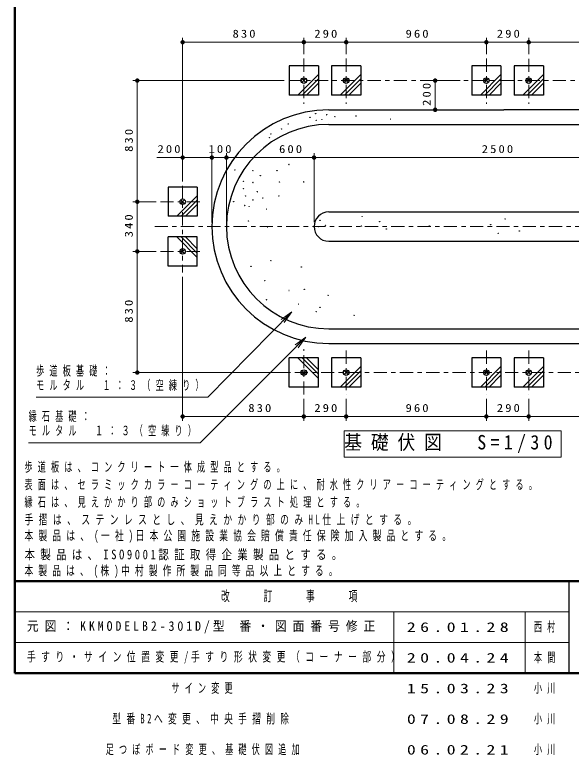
# Model space of a CAD drawing. Units: millimetres on the paper, scale 1:30. Extents: x -365 to 0, y -19 to 257.
# Drawn here: x -365 to -238, y -18.7 to 150.3 of the extents above; entities that cross this region are included whole.
import ezdxf

# ---------------------------------------------------------------- set-up
doc = ezdxf.new("R2010")
doc.units = ezdxf.units.MM
doc.linetypes.add('USER2', pattern=[6, 3, -1, 1, -1])
doc.layers.add('LY_1', color=7, linetype='Continuous', lineweight=13)
doc.layers.add('LY_2', color=7, linetype='Continuous', lineweight=13)
doc.styles.add('ＭＳ ゴシック', font='')
doc.styles.get('ＭＳ ゴシック').set_extended_font_data('MS Gothic')

# ---------------------------------------------------------------- blocks, each defined once
blk = doc.blocks.new('filled_dot')
at = {"color": 0, "linetype": 'Continuous', "lineweight": -2, "const_width": 1.25}
blk.add_lwpolyline([(-0.625, 0, 1), (0.625, 0, 1)], format="xyb", close=True, dxfattribs=at)

msp = doc.modelspace()

# ---------------------------------------------------------------- linework, layer by layer
at = {"layer": 'LY_1'}
for p, q in [((-326.689, 112.262), (-326.689, 145.079)), ((-326.689, 144.079), (-299.023, 144.079)), ((-299.023, 141.324), (-299.023, 145.079)), ((-299.023, 144.079), (-289.356, 144.079)), ((-289.356, 141.324), (-289.356, 145.079)), ((-289.356, 144.079), (-257.356, 144.079)), ((-257.356, 141.324), (-257.356, 145.079)), ((-257.356, 144.079), (-247.689, 144.079)), ((-247.689, 141.318), (-247.689, 145.079)), ((-216.023, 144.079), (-247.689, 144.079)), ((-303.483, 135.318), (-338.044, 135.318)), ((-337.044, 107.651), (-337.044, 135.318)), ((-300.387, 131.984), (-295.69, 136.681)), ((-298.575, 135.765), (-299.471, 134.87)), ((-299.471, 135.765), (-298.575, 134.87)), ((-299.397, 131.984), (-295.69, 135.691)), ((-290.72, 131.984), (-286.023, 136.681)), ((-288.908, 135.765), (-289.804, 134.87)), ((-289.804, 135.765), (-288.908, 134.87)), ((-289.73, 131.984), (-286.023, 135.691)), ((-263.363, 135.318), (-270.047, 135.318)), ((-269.047, 128.651), (-269.047, 135.318)), ((-258.72, 131.984), (-254.023, 136.681)), ((-256.908, 135.765), (-257.804, 134.87)), ((-257.804, 135.765), (-256.908, 134.87)), ((-257.73, 131.984), (-254.023, 135.691)), ((-249.053, 131.984), (-244.356, 136.681)), ((-247.242, 135.765), (-248.137, 134.87)), ((-248.137, 135.765), (-247.242, 134.87)), ((-248.063, 131.984), (-244.356, 135.691)), ((-298.407, 131.984), (-295.69, 134.701)), ((-288.74, 131.984), (-286.023, 134.701)), ((-256.74, 131.984), (-254.023, 134.701)), ((-247.073, 131.984), (-244.356, 134.701)), ((-326.689, 112.262), (-326.689, 118.739)), ((-320.023, 102.931), (-320.023, 118.739)), ((-320.023, 102.931), (-320.023, 118.739)), ((-316.689, 102.931), (-316.689, 118.739)), ((-316.689, 102.931), (-316.689, 118.739)), ((-296.689, 102.978), (-296.689, 118.739)), ((-332.569, 117.739), (-320.023, 117.739)), ((-320.023, 117.739), (-316.689, 117.739)), ((-316.689, 117.739), (-296.689, 117.739)), ((-296.689, 117.739), (-213.356, 117.739)), ((-328.053, 104.318), (-323.356, 109.015)), ((-332.753, 107.651), (-338.044, 107.651)), ((-332.753, 107.651), (-338.044, 107.651)), ((-337.044, 96.304), (-337.044, 107.651)), ((-326.242, 108.099), (-327.137, 107.203)), ((-327.137, 108.099), (-326.242, 107.203)), ((-327.063, 104.318), (-323.356, 108.025)), ((-326.073, 104.318), (-323.356, 107.035)), ((-328.053, 99.637), (-323.356, 94.94)), ((-327.063, 99.637), (-323.356, 95.93)), ((-326.073, 99.637), (-323.356, 96.92)), ((-326.242, 95.856), (-327.137, 96.752)), ((-327.137, 95.856), (-326.242, 96.752)), ((-332.753, 96.304), (-338.044, 96.304)), ((-337.044, 68.638), (-337.044, 96.304)), ((-326.689, 90.489), (-326.689, 57.612)), ((-304.198, 80.747), (-301.739, 82.536)), ((-301.739, 82.536), (-303.842, 80.397)), ((-301.739, 82.536), (-303.485, 80.046)), ((-301.039, 74.987), (-298.564, 76.755)), ((-298.564, 76.755), (-300.685, 74.634)), ((-298.564, 76.755), (-300.332, 74.28)), ((-300.387, 71.971), (-295.69, 67.274)), ((-299.397, 71.971), (-295.69, 68.264)), ((-298.407, 71.971), (-295.69, 69.254)), ((-290.72, 65.304), (-286.023, 70.001)), ((-258.72, 65.304), (-254.023, 70.001)), ((-249.053, 65.304), (-244.356, 70.001)), ((-302.083, 68.638), (-338.044, 68.638)), ((-298.575, 68.19), (-299.471, 69.086)), ((-299.471, 68.19), (-298.575, 69.086)), ((-288.908, 69.086), (-289.804, 68.19)), ((-289.804, 69.086), (-288.908, 68.19)), ((-289.73, 65.304), (-286.023, 69.011)), ((-288.74, 65.304), (-286.023, 68.021)), ((-256.908, 69.086), (-257.804, 68.19)), ((-257.804, 69.086), (-256.908, 68.19)), ((-257.73, 65.304), (-254.023, 69.011)), ((-256.74, 65.304), (-254.023, 68.021)), ((-247.242, 69.086), (-248.137, 68.19)), ((-248.137, 69.086), (-247.242, 68.19)), ((-248.063, 65.304), (-244.356, 69.011)), ((-247.073, 65.304), (-244.356, 68.021)), ((-299.023, 62.631), (-299.023, 57.612)), ((-289.356, 62.631), (-289.356, 57.612)), ((-257.356, 62.631), (-257.356, 57.612)), ((-247.689, 62.631), (-247.689, 57.612)), ((-299.023, 58.612), (-326.689, 58.612)), ((-289.356, 58.612), (-299.023, 58.612)), ((-257.356, 58.612), (-289.356, 58.612)), ((-247.689, 58.612), (-257.356, 58.612)), ((-215.689, 58.612), (-247.689, 58.612)), ((-240.299, 55.335), (-289.799, 55.335)), ((-289.799, 55.335), (-289.799, 49.335)), ((-240.299, 49.335), (-240.299, 55.335)), ((-289.799, 49.335), (-240.299, 49.335))]:
    msp.add_line(p, q, dxfattribs=at)
at = {"layer": 'LY_1', "lineweight": 25}
for p, q in [((-302.356, 138.651), (-302.356, 131.984)), ((-295.69, 138.651), (-302.356, 138.651)), ((-295.69, 138.651), (-295.69, 131.984)), ((-292.689, 138.651), (-292.689, 131.984)), ((-286.023, 138.651), (-292.689, 138.651)), ((-286.023, 138.651), (-286.023, 131.984)), ((-260.689, 138.651), (-260.689, 131.984)), ((-254.023, 138.651), (-260.689, 138.651)), ((-254.023, 138.651), (-254.023, 131.984)), ((-251.023, 138.651), (-251.023, 131.984)), ((-244.356, 138.651), (-251.023, 138.651)), ((-244.356, 138.651), (-244.356, 131.984)), ((-295.69, 131.984), (-302.356, 131.984)), ((-286.023, 131.984), (-292.689, 131.984)), ((-254.023, 131.984), (-260.689, 131.984)), ((-244.356, 131.984), (-251.023, 131.984)), ((-293.356, 128.651), (-253.356, 128.651)), ((-233.356, 128.651), (-253.356, 128.651)), ((-293.356, 125.311), (-253.356, 125.311)), ((-253.356, 125.318), (-213.356, 125.318)), ((-330.023, 110.984), (-330.023, 104.318)), ((-323.356, 110.984), (-330.023, 110.984)), ((-323.356, 110.984), (-323.356, 104.318)), ((-293.356, 105.311), (-273.356, 105.311)), ((-273.356, 105.311), (-253.356, 105.311)), ((-253.356, 105.311), (-213.356, 105.311)), ((-323.356, 104.318), (-330.023, 104.318)), ((-330.023, 92.971), (-330.023, 99.637)), ((-323.356, 99.637), (-330.023, 99.637)), ((-323.356, 92.971), (-323.356, 99.637)), ((-293.356, 98.644), (-273.356, 98.644)), ((-273.356, 98.644), (-253.356, 98.644)), ((-253.356, 98.644), (-233.356, 98.644)), ((-323.356, 92.971), (-330.023, 92.971)), ((-293.356, 78.644), (-253.356, 78.644)), ((-253.356, 78.644), (-233.356, 78.644)), ((-293.356, 75.304), (-253.356, 75.304)), ((-253.356, 75.304), (-213.356, 75.304)), ((-302.356, 65.304), (-302.356, 71.971)), ((-295.69, 71.971), (-302.356, 71.971)), ((-295.69, 65.304), (-295.69, 71.971)), ((-292.689, 71.971), (-292.689, 65.304)), ((-286.023, 71.971), (-292.689, 71.971)), ((-286.023, 71.971), (-286.023, 65.304)), ((-260.689, 71.971), (-260.689, 65.304)), ((-254.023, 71.971), (-260.689, 71.971)), ((-254.023, 71.971), (-254.023, 65.304)), ((-251.023, 71.971), (-251.023, 65.304)), ((-244.356, 71.971), (-251.023, 71.971)), ((-244.356, 71.971), (-244.356, 65.304)), ((-295.69, 65.304), (-302.356, 65.304)), ((-286.023, 65.304), (-292.689, 65.304)), ((-254.023, 65.304), (-260.689, 65.304)), ((-244.356, 65.304), (-251.023, 65.304))]:
    msp.add_line(p, q, dxfattribs=at)
at = {"layer": 'LY_1', "linetype": 'USER2'}
for p, q in [((-299.023, 140.324), (-299.023, 129.978)), ((-289.356, 140.324), (-289.356, 129.978)), ((-257.356, 140.324), (-257.356, 129.978)), ((-247.689, 140.318), (-247.689, 129.978)), ((-302.483, 135.318), (-250.849, 135.318)), ((-254.189, 135.318), (-211.891, 135.318)), ((-326.689, 111.262), (-326.689, 91.489)), ((-331.753, 107.651), (-322.206, 107.651)), ((-333.075, 101.978), (-206.689, 101.978)), ((-331.753, 96.304), (-322.206, 96.304)), ((-299.023, 63.631), (-299.023, 73.978)), ((-289.356, 73.644), (-289.356, 63.631)), ((-257.356, 73.644), (-257.356, 63.631)), ((-247.689, 73.644), (-247.689, 63.631)), ((-301.083, 68.638), (-210.949, 68.638))]:
    msp.add_line(p, q, dxfattribs=at)
at = {"layer": 'LY_1'}
for points in [[(-301.739, 82.536), (-320.956, 62.988), (-360.13, 62.988)], [(-298.564, 76.755), (-322.703, 52.616), (-361.85, 52.616)]]:
    msp.add_lwpolyline(points, dxfattribs=at)
at = {"layer": 'LY_1', "lineweight": 25}
for centre, radius in [((-299.023, 135.318), 0.633), ((-289.356, 135.318), 0.633), ((-257.356, 135.318), 0.633), ((-247.689, 135.318), 0.633), ((-297.617, 126.934), 0.0333), ((-296.341, 127.785), 0.0333), ((-293.789, 127.501), 0.0333), ((-291.946, 127.076), 0.0333), ((-287.126, 127.218), 0.0333), ((-302.578, 125.375), 0.0333), ((-296.199, 126.225), 0.0333), ((-294.923, 126.367), 0.0333), ((-279.188, 126.509), 0.0333), ((-279.188, 126.509), 0.0333), ((-304.138, 124.241), 0.0333), ((-306.831, 122.256), 0.0333), ((-306.548, 123.107), 0.0333), ((-302.437, 116.16), 0.0333), ((-314.77, 114.885), 0.0333), ((-310.659, 114.743), 0.0333), ((-308.958, 113.609), 0.0333), ((-305.13, 114.743), 0.0333), ((-312.785, 112.333), 0.0333), ((-310.659, 112.049), 0.0333), ((-304.563, 112.191), 0.0333), ((-299.034, 112.191), 0.0333), ((-312.785, 110.632), 0.0333), ((-309.666, 109.923), 0.0333), ((-326.689, 107.651), 0.633), ((-312.36, 108.931), 0.0333), ((-308.391, 108.505), 0.0333), ((-304.705, 108.931), 0.0333), ((-315.053, 107.655), 0.0333), ((-312.502, 106.804), 0.0333), ((-311.509, 106.521), 0.0333), ((-310.659, 108.08), 0.0333), ((-307.54, 105.954), 0.0333), ((-311.651, 103.26), 0.0333), ((-295.349, 103.402), 0.0333), ((-285.709, 104.252), 0.0333), ((-281.739, 103.118), 0.0333), ((-253.104, 103.685), 0.0333), ((-307.256, 101.843), 0.0333), ((-295.632, 101.984), 0.0333), ((-294.073, 102.268), 0.0333), ((-285.85, 102.126), 0.0333), ((-280.18, 101.417), 0.0333), ((-270.398, 102.126), 0.0333), ((-256.364, 102.41), 0.0333), ((-254.663, 100.425), 0.0333), ((-249.843, 100.992), 0.0333), ((-326.689, 96.304), 0.633), ((-306.548, 94.187), 0.0333), ((-311.084, 92.912), 0.0333), ((-299.601, 92.77), 0.0333), ((-307.965, 89.651), 0.0333), ((-302.437, 87.383), 0.0333), ((-298.893, 87.666), 0.0333), ((-293.506, 86.249), 0.0333), ((-307.54, 85.256), 0.0333), ((-300.31, 84.264), 0.0333), ((-295.349, 83.555), 0.0333), ((-296.199, 82.563), 0.0333), ((-287.552, 81.712), 0.0333), ((-299.023, 68.638), 0.633), ((-289.356, 68.638), 0.633), ((-257.356, 68.638), 0.633), ((-247.689, 68.638), 0.633)]:
    msp.add_circle(centre, radius, dxfattribs=at)
for centre, radius, start, end in [((-293.303, 101.931), 26.72, 90, 180), ((-293.309, 101.931), 23.38, 90, 180), ((-293.356, 101.978), 3.333, 90, 270), ((-293.303, 102.024), 26.72, 180, 270), ((-293.309, 102.024), 23.38, 180, 270)]:
    msp.add_arc(centre, radius, start, end, dxfattribs=at)
at = {"layer": 'LY_2', "lineweight": 50}
for p, q in [((-365, 257), (-365, 0)), ((-365, 21), (0, 21)), ((-365, 0), (0, 0))]:
    msp.add_line(p, q, dxfattribs=at)
at = {"layer": 'LY_2', "color": 211, "lineweight": 25}
msp.add_line((-238.5, 21), (-238.5, 0), dxfattribs=at)
at = {"layer": 'LY_2'}
for p, q in [((-365, 14), (-238.5, 14)), ((-278.5, 14), (-278.5, 0)), ((-248.5, 14), (-248.5, 0)), ((-365, 7), (-238.5, 7))]:
    msp.add_line(p, q, dxfattribs=at)

# ---------------------------------------------------------------- block references
at = {"layer": 'LY_1', "xscale": 0.4, "yscale": 0.4}
for p in [(-326.689, 144.079), (-299.023, 144.079), (-289.356, 144.079), (-257.356, 144.079), (-247.689, 144.079), (-326.689, 117.739), (-320.023, 117.739), (-316.689, 117.739), (-296.689, 117.739), (-326.689, 58.612), (-299.023, 58.612), (-289.356, 58.612), (-257.356, 58.612), (-247.689, 58.612)]:
    msp.add_blockref('filled_dot', p, dxfattribs=at)
for p, rotation in [((-299.023, 144.079), 180), ((-289.356, 144.079), 180), ((-257.356, 144.079), 180), ((-247.689, 144.079), 180), ((-337.044, 135.318), 270), ((-269.047, 135.318), 270), ((-269.047, 128.651), 90), ((-320.023, 117.739), 180), ((-316.689, 117.739), 180), ((-296.689, 117.739), 180), ((-337.044, 107.651), 270), ((-337.044, 107.651), 90), ((-337.044, 96.304), 90), ((-337.044, 96.304), 270), ((-337.044, 68.638), 90), ((-299.023, 58.612), 180), ((-289.356, 58.612), 180), ((-257.356, 58.612), 180), ((-247.689, 58.612), 180)]:
    msp.add_blockref('filled_dot', p, dxfattribs=dict(at, rotation=rotation))

# ---------------------------------------------------------------- texts
at = {"layer": 'LY_1', "style": 'ＭＳ ゴシック'}
for s, insert, char_height, attachment_point in [('\\T1.33;\\W1.15;830', (-312.441, 145.079), 1.833, 8), ('\\T1.33;\\W1.15;290', (-293.774, 145.079), 1.833, 8), ('\\T1.33;\\W1.15;960', (-272.941, 145.079), 1.833, 8), ('\\T1.33;\\W1.15;290', (-252.107, 145.079), 1.833, 8), ('\\T1.33;\\W1.15;200', (-329.569, 118.739), 1.833, 8), ('\\T1.33;\\W1.15;100', (-317.927, 118.739), 1.833, 8), ('\\T1.33;\\W1.15;600', (-301.821, 118.739), 1.833, 8), ('\\T1.33;\\W1.15;2500', (-254.595, 118.739), 1.833, 8), ('\\T1.64;\\W0.6;歩道板基礎：', (-360.13, 68.938), 2.199, 4), ('\\T1.64;\\W0.6;モルタル\u3000１：３（空練り）', (-360.13, 65.638), 2.199, 4), ('\\T1.33;\\W1.15;830', (-308.842, 59.612), 1.833, 8), ('\\T1.33;\\W1.15;290', (-293.774, 59.612), 1.833, 8), ('\\T1.33;\\W1.15;960', (-272.941, 59.612), 1.833, 8), ('\\T1.33;\\W1.15;290', (-252.107, 59.612), 1.833, 8), ('\\T1.64;\\W0.6;縁石基礎：', (-361.85, 58.566), 2.199, 4), ('\\T1.64;\\W0.6;モルタル\u3000１：３（空練り）', (-361.85, 55.266), 2.199, 4), ('\\T1.5;\\W0.9;基礎伏図\u3000S=1/30', (-289.799, 52.335), 3.299, 4), ('\\T1.64;\\W0.6;歩道板は、コンクリート一体成型品とする。', (-362.791, 45.754), 2.199, 7), ('\\T1.64;\\W0.6;表面は、セラミックカラーコーティングの上に、耐水性クリアーコーティングとする。', (-362.791, 41.754), 2.199, 7), ('\\T1.64;\\W0.6;縁石は、見えかかり部のみショットブラスト処理とする。', (-362.791, 37.754), 2.199, 7), ('\\T1.62;\\W0.65;手摺は、ステンレスとし、見えかかり部のみHL仕上げとする。', (-362.791, 33.754), 2.199, 7), ('\\T1.59;\\W0.65;本製品は、(一社)日本公園施設業協会賠償責任保険加入製品とする。', (-362.791, 29.754), 2.199, 7), ('\\T1.5;\\W0.8;本製品は、ISO9001認証取得企業製品とする。', (-362.791, 25.754), 2.199, 7), ('\\T1.58;\\W0.65;本製品は、(株)中村製作所製品同等品以上とする。', (-362.791, 21.754), 2.199, 7), ('\\T1.5;\\W0.9;元図：KKMODELB2-301D/型\\~番・図面番号修正', (-362.25, 10.5), 2.199, 4), ('\\T1.64;\\W0.6;西村', (-246.5, 10.5), 2.199, 4), ('\\T1.5;\\W1.35;26.01.28', (-275.5, 10.5), 2.199, 4), ('\\T1.63;\\W0.65;手すり・サイン位置変更/手すり形状変更（コーナー部分）', (-362.25, 3.5), 2.199, 4), ('\\T1.5;\\W1.35;20.04.24', (-275.5, 3.5), 2.199, 4), ('\\T1.64;\\W0.6;本間', (-246.5, 3.5), 2.199, 4), ('\\T1.64;\\W0.6;サイン変更', (-329.25, -3.5), 2.199, 4), ('\\T1.5;\\W1.35;15.03.23', (-275.5, -3.5), 2.199, 4), ('\\T1.64;\\W0.6;小川', (-246.5, -3.5), 2.199, 4), ('\\T1.6;\\W0.65;型番B2へ変更、中央手摺削除', (-342.75, -10.5), 2.199, 4), ('\\T1.5;\\W1.35;07.08.29', (-275.5, -10.5), 2.199, 4), ('\\T1.64;\\W0.6;小川', (-246.5, -10.5), 2.199, 4), ('\\T1.64;\\W0.6;足つぼボード変更、基礎伏図追加', (-344.25, -17.5), 2.199, 4), ('\\T1.5;\\W1.35;06.02.21', (-275.5, -17.5), 2.199, 4), ('\\T1.64;\\W0.6;小川', (-246.5, -17.5), 2.199, 4)]:
    msp.add_mtext(s, dxfattribs=dict(at, insert=insert, char_height=char_height, attachment_point=attachment_point))
at = {"layer": 'LY_1', "char_height": 1.833, "attachment_point": 8, "rotation": 90, "style": 'ＭＳ ゴシック'}
for s, insert in [('\\T1.33;\\W1.15;200', (-270.047, 132.401)), ('\\T1.33;\\W1.15;830', (-338.044, 121.9)), ('\\T1.33;\\W1.15;340', (-338.044, 102.393)), ('\\T1.33;\\W1.15;830', (-338.044, 82.886))]:
    msp.add_mtext(s, dxfattribs=dict(at, insert=insert))
at = {"layer": 'LY_2', "color": 4, "insert": (-301.75, 17.5), "char_height": 2.346, "attachment_point": 5, "style": 'ＭＳ ゴシック'}
msp.add_mtext('\\T1.64;\\W0.6;改\u3000\u3000訂\u3000\u3000事\u3000\u3000項', dxfattribs=at)

doc.saveas('drawing.dxf')
